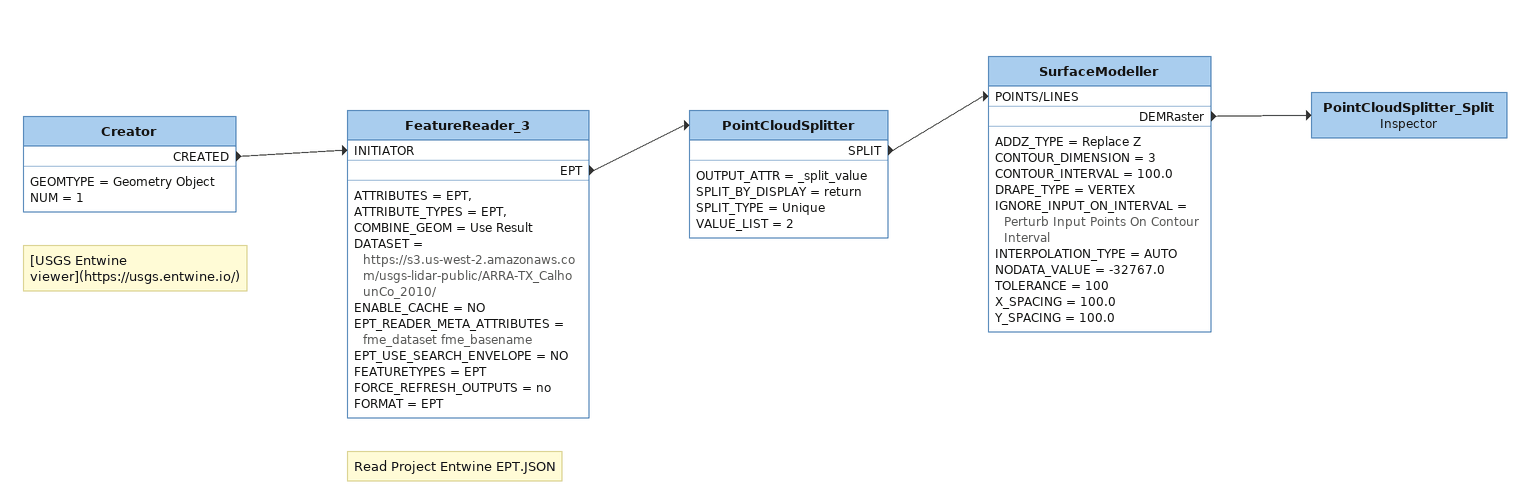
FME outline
Note: [USGS Entwine viewer](https://usgs.entwine.io/)
Creator
    GEOMTYPE = Geometry Object
    NUM = 1
    CREATED -> FeatureReader_3 [INITIATOR]
Note: Read Project Entwine EPT.JSON
FeatureReader_3
    ATTRIBUTES = EPT,
    ATTRIBUTE_TYPES = EPT,
    COMBINE_GEOM = Use Result
    DATASET = https://s3.us-west-2.amazonaws.com/usgs-lidar-public/ARRA-TX_CalhounCo_2010/
    ENABLE_CACHE = NO
    EPT_READER_META_ATTRIBUTES = fme_dataset fme_basename
    EPT_USE_SEARCH_ENVELOPE = NO
    FEATURETYPES = EPT
    FORCE_REFRESH_OUTPUTS = no
    FORMAT = EPT
    EPT -> PointCloudSplitter
PointCloudSplitter
    OUTPUT_ATTR = _split_value
    SPLIT_BY_DISPLAY = return
    SPLIT_TYPE = Unique
    VALUE_LIST = 2
    SPLIT -> SurfaceModeller [POINTS/LINES]
SurfaceModeller
    ADDZ_TYPE = Replace Z
    CONTOUR_DIMENSION = 3
    CONTOUR_INTERVAL = 100.0
    DRAPE_TYPE = VERTEX
    IGNORE_INPUT_ON_INTERVAL = Perturb Input Points On Contour Interval
    INTERPOLATION_TYPE = AUTO
    NODATA_VALUE = -32767.0
    TOLERANCE = 100
    X_SPACING = 100.0
    Y_SPACING = 100.0
    DEMRaster -> PointCloudSplitter_Split
PointCloudSplitter_Split: Inspector
